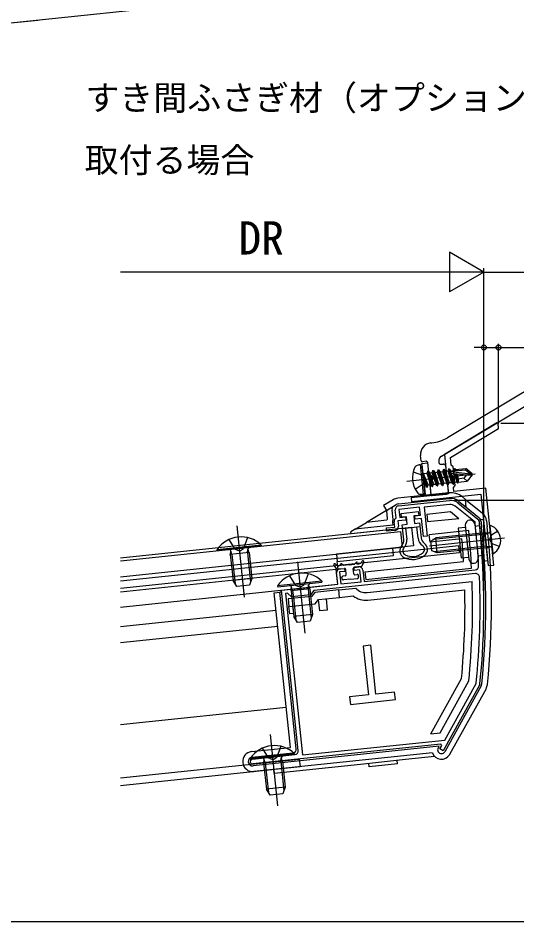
# Model space of a CAD drawing. Units: millimetres, scale not verified. Extents: x -525 to 525, y -783 to 779.
# Drawn here: x 110.6 to 242.8, y 54.1 to 293.5 of the extents above; entities that cross this region are included whole.
import ezdxf
from ezdxf.enums import TextEntityAlignment as Align

# ---------------------------------------------------------------- set-up
doc = ezdxf.new("R2010")
doc.units = ezdxf.units.MM
doc.header["$LTSCALE"] = 4
for name, color, linetype in [('0-1_USER1', 3, 'Continuous'), ('0-2_YKK_11', 7, 'Continuous'), ('0-3_YKK_12', 2, 'Continuous'), ('0-4_YKK_13', 4, 'Continuous'), ('0-5_YKK_D', 6, 'Continuous')]:
    doc.layers.add(name, color=color, linetype=linetype)
doc.styles.add('ＭＳ ゴシック', font='')
doc.styles.get('ＭＳ ゴシック').set_extended_font_data('MS Gothic')

msp = doc.modelspace()

# ---------------------------------------------------------------- linework, layer by layer
at = {"layer": '0-2_YKK_11'}
for p, q in [((211.455, 164.372), (224.938, 165.789)), ((227.14, 165.137), (232.447, 160.84)), ((232.812, 160.167), (232.978, 158.59)), ((222.667, 101.198), (172.845, 95.962)), ((185.127, 97.252), (185.336, 95.263))]:
    msp.add_line(p, q, dxfattribs=at)
msp.add_lwpolyline([(236.735, 148.669), (234.592, 169.056), (226.139, 168.168), (226.035, 169.162), (226.48, 169.712), (225.957, 174.685), (225.407, 175.13), (225.194, 177.163), (237.962, 184.835), (237.821, 186.176), (237.526, 186.323), (223.602, 177.956), (224.181, 172.445), (224.32, 172.275), (224.377, 171.728), (224.277, 171.533), (224.7, 167.514), (214.754, 166.469), (214.859, 165.474), (233.258, 167.408), (235.244, 148.512)], close=True, dxfattribs=at)
for points in [[(210.512, 160.847), (210.785, 161.185), (210.565, 163.273)], [(225.012, 164.691), (218.234, 163.979), (219.039, 156.321), (218.044, 156.216), (217.542, 160.99), (215.852, 160.812), (215.757, 161.707), (217.249, 161.864), (217.03, 163.953), (211.56, 163.378), (211.779, 161.289), (213.271, 161.446), (213.365, 160.551), (211.277, 160.331), (211.423, 158.939)], [(231.884, 158.475), (231.722, 160.011), (226.48, 164.256)], [(210.533, 157.84), (208.345, 157.61), (208.251, 158.505), (210.439, 158.735), (210.294, 160.113)], [(184.887, 99.54), (180.423, 142.006), (184.94, 142.481), (185.135, 142.381), (185.682, 142.438), (185.852, 142.577), (195.341, 143.574), (195.028, 146.557)], [(231.818, 146.402), (188.981, 141.9), (188.091, 140.801), (183.119, 140.278), (182.02, 141.168), (181.522, 141.116), (186.017, 98.352), (223.689, 102.311), (232.003, 117.31), (232.039, 117.424)], [(195.918, 147.657), (197.161, 147.787), (197.244, 146.992), (195.802, 146.84), (196.137, 143.658), (201.507, 144.222), (201.173, 147.404), (199.731, 147.253), (199.647, 148.049), (200.89, 148.179)], [(201.989, 147.289), (202.303, 144.306), (231.788, 147.405)], [(232.908, 116.879), (223.254, 99.463), (222.38, 99.948), (222.888, 100.865), (222.667, 101.198)], [(172.709, 97.254), (177.574, 97.766), (177.769, 97.666), (178.316, 97.723), (178.485, 97.862), (183.997, 98.441)]]:
    msp.add_lwpolyline(points, dxfattribs=at)
for centre, radius, start, end in [((225.252, 162.806), 3, 51, 95.99999), ((211.56, 163.378), 1, 96.00001, 185.99999), ((225.221, 162.702), 2, 51.00003, 96.00002), ((211.289, 160.218), 1, 141.00003, 186.00002), ((231.817, 160.063), 1, 6.00001, 51), ((210.429, 158.835), 1, 276.00001, 5.99999), ((34.073, 137.685), 198.9, 3.10358, 6), ((34.073, 137.685), 200, 354.13891, 6), ((231.683, 148.399), 1, 276.00001, 3.10357), ((196.022, 146.662), 1, 96.00001, 185.99999), ((200.995, 147.185), 1, 6.00001, 95.99999), ((231.923, 145.408), 1, 2.23546, 96), ((34.073, 137.685), 199, 354.15662, 2.23544), ((232.033, 117.363), 1, 331.00011, 354.13901), ((183.892, 99.435), 1, 276.00001, 5.99999), ((172.777, 96.608), 0.65, 95.99999, 276.00001)]:
    msp.add_arc(centre, radius, start, end, dxfattribs=at)
at = {"layer": '0-3_YKK_12'}
for p, q in [((9.976, 281.908), (115.8, 293.03)), ((137.73, 150.59), (208.903, 158.071)), ((168.576, 159.06), (170.562, 140.164)), ((137.73, 145.562), (212.406, 153.411)), ((184.664, 149.49), (186.65, 130.594)), ((137.73, 141.541), (194.861, 147.545)), ((194.861, 147.545), (195.279, 143.567)), ((137.73, 137.519), (195.279, 143.567)), ((178.978, 136.621), (137.73, 132.286)), ((179.42, 132.413), (137.73, 128.032)), ((181.68, 110.911), (137.73, 106.292)), ((177.402, 103.781), (179.388, 84.885)), ((137.73, 92.271), (185.127, 97.252)), ((137.73, 90.26), (185.336, 95.263)), ((340.25, 54.124), (-426.466, 54.124))]:
    msp.add_line(p, q, dxfattribs=at)
msp.add_lwpolyline([(137.73, 149.786), (211.967, 157.588), (212.406, 153.411)], dxfattribs=at)
at = {"layer": '0-4_YKK_13'}
for p, q in [((224.397, 182.401), (304.003, 230.233)), ((222.813, 177.482), (296.098, 221.516)), ((219.965, 180.993), (220.292, 181.027)), ((217.441, 176.303), (217.295, 177.696)), ((217.148, 175.267), (216.364, 175.042)), ((217.148, 175.267), (217.984, 167.311)), ((217.148, 175.267), (217.654, 175.232)), ((217.654, 175.232), (218.472, 167.451)), ((218.765, 176.141), (217.771, 176.036)), ((219.095, 175.874), (219.407, 172.904)), ((222.094, 176.04), (222.12, 175.79)), ((222.67, 175.345), (223.366, 175.418)), ((223.916, 174.973), (224.647, 168.011)), ((213.687, 170.881), (231.764, 172.781)), ((217.956, 172.838), (218.056, 172.849)), ((218.929, 169.321), (217.956, 172.838)), ((217.956, 172.838), (218.556, 169.834)), ((218.056, 172.849), (219.029, 169.331)), ((219.287, 169.911), (218.056, 172.849)), ((218.1, 172.904), (218.928, 172.991)), ((219.186, 173.571), (218.928, 172.991)), ((218.928, 172.991), (219.948, 169.981)), ((219.186, 173.571), (219.286, 173.581)), ((220.321, 169.467), (219.186, 173.571)), ((219.286, 173.581), (219.659, 173.067)), ((219.286, 173.581), (220.421, 169.477)), ((219.659, 173.067), (220.32, 173.137)), ((219.659, 173.067), (220.679, 170.058)), ((220.579, 173.717), (220.32, 173.137)), ((220.32, 173.137), (221.34, 170.127)), ((220.579, 173.717), (220.678, 173.728)), ((221.714, 169.613), (220.579, 173.717)), ((220.678, 173.728), (221.813, 169.624)), ((221.051, 173.214), (221.713, 173.283)), ((221.971, 173.863), (221.713, 173.283)), ((221.713, 173.283), (222.733, 170.273)), ((221.971, 173.863), (222.07, 173.874)), ((223.106, 169.76), (221.971, 173.863)), ((222.07, 173.874), (223.206, 169.77)), ((222.444, 173.36), (223.105, 173.43)), ((223.363, 174.01), (223.105, 173.43)), ((223.105, 173.43), (224.125, 170.42)), ((223.363, 174.01), (223.463, 174.02)), ((224.498, 169.906), (223.363, 174.01)), ((223.463, 174.02), (224.598, 169.916)), ((223.836, 173.506), (224.497, 173.576)), ((224.756, 174.156), (224.497, 173.576)), ((224.497, 173.576), (225.517, 170.566)), ((224.756, 174.156), (224.855, 174.167)), ((225.891, 170.052), (224.756, 174.156)), ((224.855, 174.167), (225.99, 170.063)), ((225.228, 173.653), (225.89, 173.722)), ((225.261, 173.437), (230.554, 172.805)), ((225.424, 173.522), (229.18, 173.917)), ((225.441, 173.027), (226.248, 170.643)), ((226.101, 174.197), (225.89, 173.722)), ((225.89, 173.722), (225.94, 173.574)), ((226.101, 174.197), (226.315, 174.219)), ((226.101, 174.197), (226.262, 173.611)), ((226.154, 172.941), (226.91, 170.712)), ((226.315, 174.219), (226.494, 173.635)), ((226.456, 172.905), (227.147, 170.385)), ((226.519, 173.939), (229.273, 174.229)), ((226.727, 172.873), (227.223, 171.25)), ((226.936, 173.983), (226.967, 173.685)), ((227.056, 172.834), (227.291, 170.602)), ((229.273, 174.229), (229.18, 173.917)), ((229.18, 173.917), (230.554, 172.805)), ((230.976, 172.849), (229.273, 174.229)), ((229.494, 172.543), (230.992, 172.7)), ((229.494, 172.543), (231.008, 172.551)), ((231.008, 172.551), (229.628, 170.847)), ((230.554, 172.805), (230.976, 172.849)), ((231.008, 172.551), (230.976, 172.849)), ((219.703, 170.091), (219.994, 167.321)), ((220.421, 169.477), (220.679, 170.058)), ((220.679, 170.058), (221.34, 170.127)), ((221.714, 169.613), (221.34, 170.127)), ((221.813, 169.624), (222.071, 170.204)), ((222.071, 170.204), (222.733, 170.273)), ((223.106, 169.76), (222.733, 170.273)), ((223.206, 169.77), (223.464, 170.35)), ((223.464, 170.35), (224.125, 170.42)), ((224.498, 169.906), (224.125, 170.42)), ((224.598, 169.916), (224.856, 170.497)), ((224.856, 170.497), (225.517, 170.566)), ((225.891, 170.052), (225.517, 170.566)), ((225.891, 170.052), (225.99, 170.063)), ((225.99, 170.063), (226.248, 170.643)), ((226.248, 170.643), (226.91, 170.712)), ((227.147, 170.385), (226.91, 170.712)), ((227.22, 170.594), (227.147, 170.385)), ((227.22, 170.594), (229.628, 170.847)), ((228.731, 171.713), (229.628, 170.847)), ((224.729, 167.778), (211.246, 166.361)), ((218.424, 169.821), (218.556, 169.834)), ((218.929, 169.321), (218.556, 169.834)), ((218.929, 169.321), (219.029, 169.331)), ((218.929, 169.321), (219.029, 169.331)), ((219.029, 169.331), (219.287, 169.911)), ((219.287, 169.911), (219.948, 169.981)), ((220.321, 169.467), (219.948, 169.981)), ((220.321, 169.467), (220.421, 169.477)), ((221.714, 169.613), (221.813, 169.624)), ((223.106, 169.76), (223.206, 169.77)), ((224.498, 169.906), (224.598, 169.916)), ((210.015, 165.949), (207.443, 164.404)), ((211.403, 164.87), (224.886, 166.287)), ((217.984, 167.311), (217.171, 167.368)), ((217.984, 167.311), (218.472, 167.451)), ((220.324, 167.054), (224.202, 167.462)), ((229.176, 166.062), (233.705, 162.394)), ((208.216, 163.118), (202.959, 159.96)), ((208.216, 163.118), (208.449, 160.904)), ((209.717, 163.184), (209.973, 160.755)), ((229.398, 163.953), (232.761, 161.229)), ((208.378, 160.53), (202.959, 159.96)), ((218.93, 162.141), (225.252, 162.806)), ((218.93, 162.141), (219.139, 160.152)), ((219.139, 160.152), (227.45, 161.026)), ((225.252, 162.806), (227.45, 161.026)), ((199.917, 158.132), (198.835, 157.482)), ((199.917, 158.132), (202.959, 159.96)), ((209.939, 159.185), (199.917, 158.132)), ((209.861, 159.931), (209.939, 159.185)), ((212.54, 158.353), (217.116, 158.834)), ((213.336, 158.436), (213.649, 155.453)), ((216.634, 155.766), (216.32, 158.75)), ((229.212, 158.647), (227.222, 158.438)), ((227.222, 158.438), (228.048, 150.581)), ((229.154, 159.194), (230.095, 150.243)), ((231.64, 159.455), (232.581, 150.505)), ((232.931, 159.038), (231.698, 158.908)), ((233.309, 160.22), (233.475, 158.643)), ((234.801, 160.376), (234.967, 158.799)), ((235.653, 158.968), (236.405, 151.816)), ((171.419, 155.923), (170.356, 153.079)), ((198.883, 157.018), (198.835, 157.482)), ((230.046, 157.779), (219.604, 156.682)), ((219.813, 154.693), (219.604, 156.682)), ((239.51, 155.758), (219.631, 153.668)), ((219.98, 155.012), (221.3, 155.855)), ((234.467, 156.857), (220.585, 155.398)), ((234.427, 157.234), (221.3, 155.855)), ((221.718, 151.877), (221.3, 155.855)), ((234.845, 153.256), (234.427, 157.234)), ((234.427, 157.234), (235.25, 157.176)), ((234.467, 156.857), (235.451, 157.202)), ((235.573, 155.344), (236.059, 156.546)), ((237.769, 157.636), (236.059, 156.546)), ((227.45, 153.785), (137.73, 144.356)), ((175.045, 153.956), (163.309, 152.723)), ((163.335, 152.476), (175.071, 153.71)), ((166.447, 155.401), (168.078, 152.839)), ((175.045, 153.956), (175.071, 153.71)), ((215.39, 153.725), (209.92, 153.15)), ((228.25, 155.58), (219.813, 154.693)), ((220.252, 152.426), (219.98, 155.012)), ((234.806, 153.633), (220.924, 152.174)), ((234.845, 153.256), (221.718, 151.877)), ((227.638, 151.995), (227.45, 153.785)), ((234.806, 153.633), (235.84, 153.501)), ((234.845, 153.256), (235.638, 153.485)), ((235.573, 155.344), (236.298, 154.269)), ((238.198, 153.558), (236.298, 154.269)), ((137.73, 142.546), (227.638, 151.995)), ((163.309, 152.723), (163.335, 152.476)), ((166.863, 151.439), (167.016, 152.054)), ((171.836, 151.962), (166.863, 151.439)), ((166.863, 151.439), (167.584, 144.577)), ((167.294, 151.485), (167.005, 152.383)), ((167.294, 151.485), (168.111, 143.707)), ((169.281, 152.354), (168.078, 152.839)), ((169.281, 152.354), (170.356, 153.079)), ((171.405, 151.917), (171.501, 152.855)), ((171.405, 151.917), (172.222, 144.14)), ((171.836, 151.962), (171.558, 152.531)), ((171.836, 151.962), (172.557, 145.1)), ((209.92, 153.15), (195.002, 151.582)), ((195.002, 151.582), (195.211, 149.593)), ((195.211, 149.593), (210.129, 151.161)), ((210.129, 151.161), (209.92, 153.15)), ((221.718, 151.877), (220.252, 152.426)), ((233.756, 151.181), (232.524, 151.052)), ((195.003, 147.711), (194.342, 148.622)), ((194.746, 148.916), (194.797, 148.846)), ((195.434, 147.471), (195.211, 149.593)), ((196.266, 148.498), (195.711, 148.439)), ((196.092, 148.639), (196.266, 148.498)), ((196.829, 148.557), (196.343, 148.95)), ((198.32, 148.713), (196.829, 148.557)), ((198.32, 148.713), (199.812, 148.87)), ((199.812, 148.87), (200.205, 149.355)), ((201.774, 149.655), (201.739, 149.576)), ((201.773, 148.423), (202.231, 149.451)), ((202.539, 146.844), (228.709, 149.595)), ((228.048, 150.581), (230.037, 150.79)), ((235.112, 149.765), (233.918, 149.64)), ((187.508, 146.353), (186.444, 143.509)), ((195.277, 147.589), (197.111, 147.782)), ((197.587, 146.123), (197.441, 147.515)), ((199.576, 146.332), (199.43, 147.724)), ((201.531, 148.246), (199.697, 148.054)), ((199.906, 146.065), (200.503, 146.127)), ((172.557, 145.1), (167.584, 144.577)), ((168.557, 142.97), (167.584, 144.577)), ((172.557, 145.1), (171.939, 143.326)), ((191.133, 144.386), (179.398, 143.153)), ((179.424, 142.906), (191.159, 144.14)), ((182.535, 145.831), (184.167, 143.269)), ((191.133, 144.386), (191.159, 144.14)), ((196.498, 145.003), (196.456, 145.401)), ((197.32, 145.793), (196.723, 145.73)), ((198.717, 144.934), (196.828, 144.736)), ((198.717, 144.934), (200.607, 145.133)), ((200.874, 145.463), (200.832, 145.86)), ((203.114, 141.374), (230.962, 144.301)), ((171.939, 143.326), (168.557, 142.97)), ((178.487, 141.3), (179.978, 141.456)), ((182.793, 100.325), (178.487, 141.3)), ((179.398, 143.153), (179.424, 142.906)), ((180.476, 141.509), (179.978, 141.456)), ((184.337, 99.985), (179.978, 141.456)), ((182.951, 141.869), (183.104, 142.484)), ((183.382, 141.915), (183.093, 142.813)), ((185.369, 142.784), (184.167, 143.269)), ((185.369, 142.784), (186.444, 143.509)), ((187.493, 142.347), (187.589, 143.285)), ((187.924, 142.392), (187.647, 142.961)), ((195.625, 142.095), (200.1, 142.566)), ((203.323, 139.385), (229.024, 142.087)), ((190.586, 136.538), (190.272, 139.522)), ((192.261, 139.731), (192.575, 136.747)), ((195.834, 140.106), (199.412, 140.482)), ((182.595, 135.698), (182.385, 137.687)), ((183.38, 137.792), (183.589, 135.803)), ((192.575, 136.747), (190.586, 136.538)), ((183.589, 135.803), (182.595, 135.698)), ((188.645, 135.53), (183.673, 135.007)), ((184.646, 133.4), (183.673, 135.007)), ((188.645, 135.53), (188.027, 133.756)), ((188.027, 133.756), (184.646, 133.4)), ((220.017, 103.936), (228.135, 118.583)), ((210.62, 113.004), (210.411, 114.993)), ((233.345, 116.636), (223.691, 99.221)), ((234.657, 115.909), (225.003, 98.494)), ((203.45, 114.261), (198.477, 113.738)), ((198.477, 113.738), (198.686, 111.749)), ((198.686, 111.749), (210.62, 113.004)), ((180.246, 100.644), (179.182, 97.799)), ((183.871, 98.677), (172.136, 97.443)), ((172.162, 97.197), (183.897, 98.43)), ((172.5, 99.244), (182.793, 100.325)), ((172.657, 97.752), (183.447, 98.886)), ((220.433, 98.952), (173.054, 93.973)), ((175.273, 100.121), (176.905, 97.56)), ((183.871, 98.677), (183.897, 98.43)), ((172.136, 97.443), (172.162, 97.197)), ((175.69, 96.16), (175.842, 96.774)), ((180.662, 96.683), (175.69, 96.16)), ((175.69, 96.16), (176.411, 89.298)), ((176.12, 96.205), (175.831, 97.103)), ((176.12, 96.205), (176.938, 88.428)), ((178.107, 97.074), (176.905, 97.56)), ((178.107, 97.074), (179.182, 97.799)), ((180.232, 96.637), (180.327, 97.576)), ((180.232, 96.637), (181.049, 88.86)), ((180.662, 96.683), (180.385, 97.252)), ((180.662, 96.683), (181.383, 89.82)), ((211.154, 95.966), (211.05, 96.961)), ((178.479, 93.537), (178.374, 94.532)), ((181.383, 89.82), (176.411, 89.298)), ((177.384, 87.691), (176.411, 89.298)), ((181.383, 89.82), (180.765, 88.046)), ((180.765, 88.046), (177.384, 87.691))]:
    msp.add_line(p, q, dxfattribs=at)
for points in [[(217.619, 175.568), (219.111, 175.725), (219.999, 167.271), (218.507, 167.114)], [(182.385, 137.687), (189.382, 138.423), (190.272, 139.522), (195.834, 140.106), (195.625, 142.095), (189.239, 141.424), (188.349, 140.325), (182.176, 139.676)]]:
    msp.add_lwpolyline(points, close=True, dxfattribs=at)
for points in [[(215.357, 173.369), (217.781, 172.463), (218.507, 171.388)], [(220.678, 173.728), (221.051, 173.214), (222.071, 170.204)], [(222.07, 173.874), (222.444, 173.36), (223.464, 170.35)], [(223.463, 174.02), (223.836, 173.506), (224.856, 170.497)], [(224.855, 174.167), (225.228, 173.653), (225.291, 173.467)], [(225.42, 173.029), (229.494, 172.543), (228.731, 171.713), (227.207, 171.397)], [(226.315, 174.219), (226.621, 173.799), (226.67, 173.653)], [(215.838, 168.795), (218.021, 170.185), (218.507, 171.388)], [(227.455, 165.526), (229.398, 163.953), (229.176, 166.062), (228.399, 166.692)], [(207.443, 164.404), (208.216, 163.118), (210.787, 164.663)], [(212.122, 162.331), (216.697, 162.812), (216.802, 161.817), (215.509, 161.681), (215.718, 159.692), (217.011, 159.828), (217.429, 155.85)], [(212.854, 155.369), (212.436, 159.347), (213.729, 159.483), (213.52, 161.472), (212.227, 161.336), (212.122, 162.331)], [(235.112, 149.765), (233.962, 160.705), (232.769, 160.579), (233.918, 149.64)], [(198.883, 157.018), (214.867, 158.698), (215.39, 153.725)], [(200.516, 149.104), (200.375, 148.929), (200.93, 148.988)], [(202.539, 146.844), (202.748, 144.855), (230.813, 147.805)], [(187.924, 142.392), (182.951, 141.869), (183.15, 139.98), (183.673, 135.007)], [(183.382, 141.915), (183.581, 140.025), (184.199, 134.137)], [(187.493, 142.347), (187.692, 140.457), (188.311, 134.57)], [(187.924, 142.392), (188.121, 140.513), (188.645, 135.53)], [(210.411, 114.993), (205.439, 114.47), (204.08, 127.399), (202.091, 127.19), (203.45, 114.261)], [(220.017, 103.936), (222.445, 104.191), (230.085, 117.974)], [(221.942, 100.19), (222.195, 100.646), (172.897, 95.464)], [(178.479, 93.537), (201.353, 95.941), (213.287, 97.196), (220.985, 98.005)], [(211.154, 95.966), (203.695, 95.182), (203.591, 96.177)]]:
    msp.add_lwpolyline(points, dxfattribs=at)
for centre, radius, start, end in [((219.247, 190.972), 10, 276, 301), ((220.278, 178.009), 3, 96, 186), ((223.586, 176.197), 1.5, 121, 186), ((216.613, 174.177), 0.9, 106, 153.94412), ((217.739, 176.335), 0.3, 186, 276), ((218.797, 175.842), 0.3, 6, 96), ((222.618, 175.842), 0.5, 186, 276), ((223.418, 174.921), 0.5, 6, 96), ((221.643, 171.717), 6.5, 153.94412, 218.05588), ((218.079, 173.102), 0.2, 186, 276), ((219.904, 172.957), 0.5, 186, 256.52878), ((219.555, 171.498), 1, 295.47122, 76.52878), ((225.45, 173.276), 0.248, 96, 263.19096), ((220.2, 170.144), 0.5, 115.47122, 186), ((217.234, 168.265), 0.9, 218.05588, 266), ((218.445, 169.622), 0.2, 96, 186), ((224.15, 167.959), 0.5, 276, 6), ((225.252, 162.806), 5, 51, 96), ((211.56, 163.378), 3, 96, 121), ((220.292, 167.352), 0.3, 186, 276), ((225.252, 162.806), 3.5, 51, 96), ((211.209, 163.341), 1.5, 146.7592, 186), ((211.56, 163.378), 1.5, 96, 121), ((211.601, 160.114), 3.25, 165.9408, 172.65764), ((211.601, 160.114), 1.75, 158.53058, 186), ((230.397, 159.325), 1.25, 6, 186), ((231.817, 160.063), 1.5, 6, 51), ((231.817, 160.063), 3, 6, 51), ((34.073, 137.685), 200.5, 354.13891, 6), ((34.073, 137.685), 202, 354.13891, 6), ((235.806, 158.984), 0.154, 68.71904, 186), ((234.338, 155.214), 4.2, 303.28096, 68.71904), ((169.694, 148.419), 7.7, 45.98312, 146.01688), ((219.414, 156.099), 2.8, 186.81318, 235.45838), ((219.414, 156.099), 2, 187.13845, 235.45838), ((34.073, 137.685), 197, 2.94472, 5.85458), ((235.286, 157.674), 0.5, 265.90904, 6), ((172.098, 152.794), 0.6, 96, 205.96957), ((213.764, 152.448), 2, 136.54158, 243.22093), ((210.861, 155.2), 2, 316.5416, 4.86153), ((213.764, 152.448), 1.2, 136.54158, 243.22093), ((210.861, 155.2), 2.8, 316.5416, 5.18686), ((217.146, 152.804), 1.2, 308.77911, 55.45842), ((217.146, 152.804), 2, 308.77911, 55.45842), ((34.073, 137.685), 195, 3.5017, 5.26542), ((235.777, 153.005), 0.5, 6, 106.09096), ((166.434, 152.199), 0.6, 346.03043, 96), ((215.179, 155.252), 5.14, 243.22093, 308.77911), ((215.179, 155.252), 4.34, 243.22093, 308.77911), ((236.558, 151.832), 0.154, 186, 303.28096), ((194.544, 148.769), 0.25, 35.98854, 215.99853), ((195.606, 149.434), 1, 215.98854, 275.99853), ((196.218, 148.794), 0.2, 50.99853, 230.99853), ((200.36, 149.229), 0.2, 320.99853, 140.99853), ((200.826, 149.982), 1, 275.99853, 336.00852), ((202.003, 149.553), 0.25, 336.00852, 156.00852), ((231.338, 150.374), 1.25, 186, 6), ((185.783, 138.849), 7.7, 45.98312, 146.01688), ((195.246, 147.888), 0.3, 215.99853, 275.99853), ((197.142, 147.484), 0.3, 5.99853, 95.99853), ((197.289, 146.091), 0.3, 275.99853, 5.99853), ((199.728, 147.755), 0.3, 95.99853, 185.99853), ((199.874, 146.363), 0.3, 185.99853, 275.99853), ((200.534, 145.829), 0.3, 5.99853, 95.99853), ((201.499, 148.545), 0.3, 275.99853, 335.99853), ((188.186, 143.224), 0.6, 96, 205.96957), ((196.755, 145.432), 0.3, 95.99853, 185.99853), ((196.796, 145.034), 0.3, 185.99853, 275.99853), ((200.576, 145.431), 0.3, 275.99853, 5.99853), ((34.073, 137.685), 197, 354.2577, 1.92478), ((182.522, 142.629), 0.6, 346.03043, 96), ((202.748, 144.855), 3.5, 220.8499, 276), ((34.073, 137.685), 195, 354.37834, 1.29352), ((202.748, 144.855), 5.5, 232.65824, 276), ((232.033, 117.363), 1.5, 331, 354.13891), ((232.033, 117.363), 3, 331, 354.13891), ((178.521, 93.139), 7.7, 45.98312, 146.01688), ((172.777, 96.608), 2.65, 96, 276), ((183.343, 99.88), 1, 276, 6), ((222.817, 99.706), 2.5, 197.53696, 331), ((222.817, 99.706), 1, 151, 331), ((172.777, 96.608), 1.15, 96, 276), ((175.26, 96.919), 0.6, 346.03043, 96), ((180.924, 97.515), 0.6, 96, 205.96957)]:
    msp.add_arc(centre, radius, start, end, dxfattribs=at)
at = {"layer": '0-5_YKK_D'}
for p, q in [((90.904, 290.414), (142.502, 295.837)), ((234.073, 226.281), (224.98, 231.531)), ((224.98, 231.531), (224.98, 221.031)), ((223.573, 226.281), (137.73, 226.281)), ((234.073, 226.281), (215.887, 226.281)), ((234.073, 226.281), (224.98, 221.031)), ((234.073, 138.685), (234.073, 227.281)), ((234.073, 171.022), (234.073, 227.281)), ((234.073, 226.281), (314.073, 226.281)), ((234.073, 206.281), (231.523, 206.281)), ((234.073, 181.022), (234.073, 207.281)), ((234.073, 206.281), (237.943, 206.281)), ((237.943, 185.993), (237.943, 207.281)), ((237.943, 206.281), (279.157, 206.281)), ((238.54, 186.281), (335.073, 186.281)), ((226.252, 165.806), (335.073, 165.806)), ((227.252, 165.806), (335.073, 165.806))]:
    msp.add_line(p, q, dxfattribs=at)
for centre in [(234.073, 206.281), (237.943, 206.281)]:
    msp.add_circle(centre, 0.637, dxfattribs=at)

# ---------------------------------------------------------------- texts
at = {"layer": '0-1_USER1', "style": 'ＭＳ ゴシック'}
for s, p in [('すき間ふさぎ材（オプション）を', (128.438, 267.152)), ('取付る場合', (128.233, 250.669))]:
    msp.add_text(s, height=6.598, dxfattribs=at).set_placement(p, align=Align.BOTTOM_LEFT)
at = {"layer": '0-5_YKK_D', "style": 'ＭＳ ゴシック'}
msp.add_text('DR', height=8.798, dxfattribs=at).set_placement((169.061, 228.281), align=Align.BOTTOM_LEFT)

doc.saveas('drawing.dxf')
